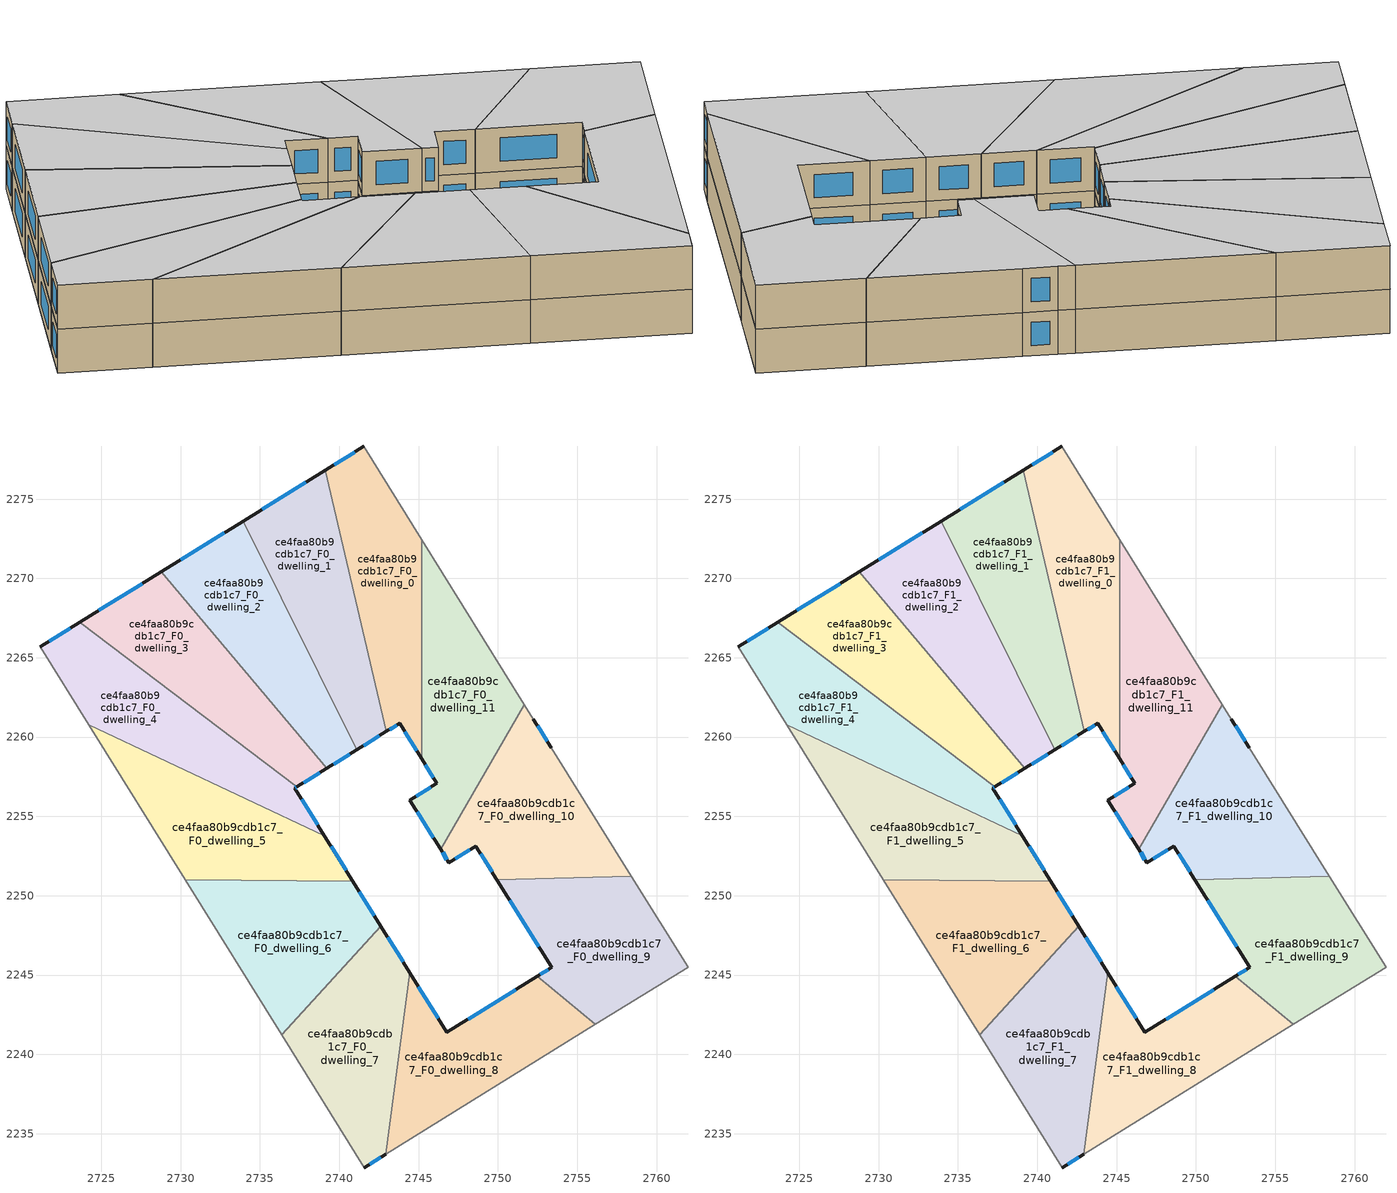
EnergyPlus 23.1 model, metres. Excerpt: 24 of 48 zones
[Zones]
ce4faa80b9cdb1c7_F0_dwelling_0
 floor ground (EU_floor_Construction): 2741.54,2278.32 2745.21,2272.43 2745.21,2258.63 2743.81,2260.87 2742.98,2260.35 2739.11,2276.81 z0
 wall outside (EU_wall_Construction): 2742.98,2260.35 2743.81,2260.87 2745.21,2258.63 / 2741.54,2278.32 2739.11,2276.81 z0:3
 wall adiabatic (EU_wall_Construction): 2745.21,2272.43 2741.54,2278.32 z0:3
 wall to ce4faa80b9cdb1c7_F0_dwelling_11 (EU_wall_Construction): 2745.21,2258.63 2745.21,2272.43 z0:3
 wall to ce4faa80b9cdb1c7_F0_dwelling_1 (EU_wall_Construction): 2739.11,2276.81 2742.98,2260.35 z0:3
 window (EU_Window_Construction): 2744.14,2260.34 2744.88,2259.15 / 2743.17,2260.48 2743.62,2260.75 / 2740.97,2277.96 2739.68,2277.17 z0.7:2.3
ce4faa80b9cdb1c7_F0_dwelling_1
 floor ground (EU_floor_Construction): 2739.11,2276.81 2742.98,2260.35 2741.1,2259.19 2733.95,2273.62 z0
 wall outside (EU_wall_Construction): 2741.1,2259.19 2742.98,2260.35 / 2739.11,2276.81 2733.95,2273.62 z0:3
 wall to ce4faa80b9cdb1c7_F0_dwelling_2 (EU_wall_Construction): 2733.95,2273.62 2741.1,2259.19 z0:3
 window (EU_Window_Construction): 2741.54,2259.46 2742.54,2260.08 / 2737.9,2276.06 2735.16,2274.37 z0.7:2.3
ce4faa80b9cdb1c7_F0_dwelling_10
 floor ground (EU_floor_Construction): 2753.37,2259.32 2758.42,2251.22 2749.94,2251.01 2748.62,2253.13 2746.91,2252.09 2746.39,2252.93 2751.68,2262.04 2752.24,2261.13 z0
 wall outside (EU_wall_Construction): 2746.39,2252.93 2746.91,2252.09 2748.62,2253.13 2749.94,2251.01 / 2753.37,2259.32 2752.24,2261.13 z0:3
 wall adiabatic (EU_wall_Construction): 2752.24,2261.13 2751.68,2262.04 / 2758.42,2251.22 2753.37,2259.32 z0:3
 wall to ce4faa80b9cdb1c7_F0_dwelling_9 (EU_wall_Construction): 2749.94,2251.01 2758.42,2251.22 z0:3
 wall to ce4faa80b9cdb1c7_F0_dwelling_11 (EU_wall_Construction): 2751.68,2262.04 2746.39,2252.93 z0:3
 window (EU_Window_Construction): 2748.93,2252.64 2749.63,2251.51 / 2747.31,2252.33 2748.22,2252.89 / 2746.51,2252.73 2746.79,2252.28 / 2753.11,2259.75 2752.51,2260.71 z0.7:2.3
ce4faa80b9cdb1c7_F0_dwelling_11
 floor ground (EU_floor_Construction): 2745.21,2272.43 2751.68,2262.04 2746.39,2252.93 2744.46,2256.03 2746.16,2257.09 2745.21,2258.63 z0
 wall outside (EU_wall_Construction): 2745.21,2258.63 2746.16,2257.09 2744.46,2256.03 2746.39,2252.93 z0:3
 wall adiabatic (EU_wall_Construction): 2751.68,2262.04 2745.21,2272.43 z0:3
 window (EU_Window_Construction): 2745.43,2258.26 2745.94,2257.45 / 2744.91,2255.3 2745.93,2253.65 / 2745.76,2256.84 2744.86,2256.28 z0.7:2.3
ce4faa80b9cdb1c7_F0_dwelling_2
 floor ground (EU_floor_Construction): 2733.95,2273.62 2741.1,2259.19 2739.21,2258.02 2728.8,2270.43 z0
 wall outside (EU_wall_Construction): 2739.21,2258.02 2741.1,2259.19 / 2733.95,2273.62 2728.8,2270.43 z0:3
 wall to ce4faa80b9cdb1c7_F0_dwelling_3 (EU_wall_Construction): 2728.8,2270.43 2739.21,2258.02 z0:3
 window (EU_Window_Construction): 2739.66,2258.3 2740.65,2258.91 / 2732.74,2272.87 2730.01,2271.18 z0.7:2.3
ce4faa80b9cdb1c7_F0_dwelling_3
 floor ground (EU_floor_Construction): 2728.8,2270.43 2739.21,2258.02 2737.33,2256.86 2723.64,2267.24 z0
 wall outside (EU_wall_Construction): 2737.33,2256.86 2739.21,2258.02 / 2728.8,2270.43 2723.64,2267.24 z0:3
 wall to ce4faa80b9cdb1c7_F0_dwelling_4 (EU_wall_Construction): 2723.64,2267.24 2737.33,2256.86 z0:3
 window (EU_Window_Construction): 2737.77,2257.13 2738.77,2257.75 / 2727.59,2269.68 2724.85,2267.99 z0.7:2.3
ce4faa80b9cdb1c7_F0_dwelling_4
 floor ground (EU_floor_Construction): 2737.33,2256.86 2737.2,2256.78 2739.07,2253.78 2724.2,2260.78 2721.14,2265.69 2723.64,2267.24 z0
 wall outside (EU_wall_Construction): 2739.07,2253.78 2737.2,2256.78 2737.33,2256.86 / 2723.64,2267.24 2721.14,2265.69 z0:3
 wall adiabatic (EU_wall_Construction): 2721.14,2265.69 2724.2,2260.78 z0:3
 wall to ce4faa80b9cdb1c7_F0_dwelling_5 (EU_wall_Construction): 2724.2,2260.78 2739.07,2253.78 z0:3
 window (EU_Window_Construction): 2737.23,2256.79 2737.3,2256.84 / 2738.63,2254.48 2737.64,2256.07 / 2723.06,2266.87 2721.73,2266.05 z0.7:2.3
ce4faa80b9cdb1c7_F0_dwelling_5
 floor ground (EU_floor_Construction): 2739.07,2253.78 2740.85,2250.92 2730.29,2251.01 2724.2,2260.78 z0
 wall outside (EU_wall_Construction): 2740.85,2250.92 2739.07,2253.78 z0:3
 wall adiabatic (EU_wall_Construction): 2724.2,2260.78 2730.29,2251.01 z0:3
 wall to ce4faa80b9cdb1c7_F0_dwelling_6 (EU_wall_Construction): 2730.29,2251.01 2740.85,2250.92 z0:3
 window (EU_Window_Construction): 2740.43,2251.59 2739.49,2253.11 z0.7:2.3
ce4faa80b9cdb1c7_F0_dwelling_6
 floor ground (EU_floor_Construction): 2740.85,2250.92 2742.63,2248.07 2736.38,2241.23 2730.29,2251.01 z0
 wall outside (EU_wall_Construction): 2742.63,2248.07 2740.85,2250.92 z0:3
 wall adiabatic (EU_wall_Construction): 2730.29,2251.01 2736.38,2241.23 z0:3
 wall to ce4faa80b9cdb1c7_F0_dwelling_7 (EU_wall_Construction): 2736.38,2241.23 2742.63,2248.07 z0:3
 window (EU_Window_Construction): 2742.21,2248.74 2741.27,2250.25 z0.7:2.3
ce4faa80b9cdb1c7_F0_dwelling_7
 floor ground (EU_floor_Construction): 2742.63,2248.07 2744.45,2245.14 2742.94,2233.7 2741.59,2232.87 2736.38,2241.23 z0
 wall outside (EU_wall_Construction): 2744.45,2245.14 2742.63,2248.07 / 2741.59,2232.87 2742.94,2233.7 z0:3
 wall adiabatic (EU_wall_Construction): 2736.38,2241.23 2741.59,2232.87 z0:3
 wall to ce4faa80b9cdb1c7_F0_dwelling_8 (EU_wall_Construction): 2742.94,2233.7 2744.45,2245.14 z0:3
 window (EU_Window_Construction): 2744.02,2245.83 2743.06,2247.38 / 2741.91,2233.06 2742.62,2233.51 z0.7:2.3
ce4faa80b9cdb1c7_F0_dwelling_8
 floor ground (EU_floor_Construction): 2756.15,2241.88 2742.94,2233.7 2744.45,2245.14 2746.78,2241.39 2752.47,2244.91 z0
 wall outside (EU_wall_Construction): 2752.47,2244.91 2746.78,2241.39 2744.45,2245.14 z0:3
 wall adiabatic (EU_wall_Construction): 2742.94,2233.7 2756.15,2241.88 z0:3
 wall to ce4faa80b9cdb1c7_F0_dwelling_9 (EU_wall_Construction): 2756.15,2241.88 2752.47,2244.91 z0:3
 window (EU_Window_Construction): 2746.24,2242.27 2745,2244.26 / 2751.13,2244.08 2748.12,2242.22 z0.7:2.3
ce4faa80b9cdb1c7_F0_dwelling_9
 floor ground (EU_floor_Construction): 2758.42,2251.22 2761.98,2245.5 2756.15,2241.88 2752.47,2244.91 2753.39,2245.48 2749.94,2251.01 z0
 wall outside (EU_wall_Construction): 2749.94,2251.01 2753.39,2245.48 2752.47,2244.91 z0:3
 wall adiabatic (EU_wall_Construction): 2756.15,2241.88 2761.98,2245.5 2758.42,2251.22 z0:3
 window (EU_Window_Construction): 2753.17,2245.34 2752.69,2245.04 / 2750.75,2249.71 2752.58,2246.78 z0.7:2.3
ce4faa80b9cdb1c7_F1_dwelling_0
 floor to ce4faa80b9cdb1c7_F0_dwelling_0 (EU_floor_Construction): 2741.54,2278.32 2745.21,2272.43 2745.21,2258.63 2743.81,2260.87 2742.98,2260.35 2739.11,2276.81 z3
 wall outside (EU_wall_Construction): 2742.98,2260.35 2743.81,2260.87 2745.21,2258.63 / 2741.54,2278.32 2739.11,2276.81 z3:6
 wall adiabatic (EU_wall_Construction): 2745.21,2272.43 2741.54,2278.32 z3:6
 wall to ce4faa80b9cdb1c7_F1_dwelling_11 (EU_wall_Construction): 2745.21,2258.63 2745.21,2272.43 z3:6
 wall to ce4faa80b9cdb1c7_F1_dwelling_1 (EU_wall_Construction): 2739.11,2276.81 2742.98,2260.35 z3:6
 window (EU_Window_Construction): 2744.14,2260.34 2744.88,2259.15 / 2743.17,2260.48 2743.62,2260.75 / 2740.97,2277.96 2739.68,2277.17 z3.7:5.3
 ceiling to ce4faa80b9cdb1c7_F2_dwelling_0 (EU_floor_Construction): 2745.21,2258.63 2745.21,2272.43 2741.54,2278.32 2739.11,2276.81 2742.98,2260.35 2743.81,2260.87 z6
ce4faa80b9cdb1c7_F1_dwelling_1
 floor to ce4faa80b9cdb1c7_F0_dwelling_1 (EU_floor_Construction): 2739.11,2276.81 2742.98,2260.35 2741.1,2259.19 2733.95,2273.62 z3
 wall outside (EU_wall_Construction): 2741.1,2259.19 2742.98,2260.35 / 2739.11,2276.81 2733.95,2273.62 z3:6
 wall to ce4faa80b9cdb1c7_F1_dwelling_2 (EU_wall_Construction): 2733.95,2273.62 2741.1,2259.19 z3:6
 window (EU_Window_Construction): 2741.54,2259.46 2742.54,2260.08 / 2737.9,2276.06 2735.16,2274.37 z3.7:5.3
 ceiling to ce4faa80b9cdb1c7_F2_dwelling_1 (EU_floor_Construction): 2742.98,2260.35 2739.11,2276.81 2733.95,2273.62 2741.1,2259.19 z6
ce4faa80b9cdb1c7_F1_dwelling_10
 floor to ce4faa80b9cdb1c7_F0_dwelling_10 (EU_floor_Construction): 2753.37,2259.32 2758.42,2251.22 2749.94,2251.01 2748.62,2253.13 2746.91,2252.09 2746.39,2252.93 2751.68,2262.04 2752.24,2261.13 z3
 wall outside (EU_wall_Construction): 2746.39,2252.93 2746.91,2252.09 2748.62,2253.13 2749.94,2251.01 / 2753.37,2259.32 2752.24,2261.13 z3:6
 wall adiabatic (EU_wall_Construction): 2752.24,2261.13 2751.68,2262.04 / 2758.42,2251.22 2753.37,2259.32 z3:6
 wall to ce4faa80b9cdb1c7_F1_dwelling_9 (EU_wall_Construction): 2749.94,2251.01 2758.42,2251.22 z3:6
 wall to ce4faa80b9cdb1c7_F1_dwelling_11 (EU_wall_Construction): 2751.68,2262.04 2746.39,2252.93 z3:6
 window (EU_Window_Construction): 2748.93,2252.64 2749.63,2251.51 / 2747.31,2252.33 2748.22,2252.89 / 2746.51,2252.73 2746.79,2252.28 / 2753.11,2259.75 2752.51,2260.71 z3.7:5.3
 ceiling to ce4faa80b9cdb1c7_F2_dwelling_10 (EU_floor_Construction): 2758.42,2251.22 2753.37,2259.32 2752.24,2261.13 2751.68,2262.04 2746.39,2252.93 2746.91,2252.09 2748.62,2253.13 2749.94,2251.01 z6
ce4faa80b9cdb1c7_F1_dwelling_11
 floor to ce4faa80b9cdb1c7_F0_dwelling_11 (EU_floor_Construction): 2745.21,2272.43 2751.68,2262.04 2746.39,2252.93 2744.45,2256.03 2746.16,2257.09 2745.21,2258.63 z3
 wall outside (EU_wall_Construction): 2745.21,2258.63 2746.16,2257.09 2744.46,2256.03 2746.39,2252.93 z3:6
 wall adiabatic (EU_wall_Construction): 2751.68,2262.04 2745.21,2272.43 z3:6
 window (EU_Window_Construction): 2745.43,2258.26 2745.94,2257.45 / 2744.91,2255.3 2745.93,2253.65 / 2745.76,2256.84 2744.86,2256.28 z3.7:5.3
 ceiling to ce4faa80b9cdb1c7_F2_dwelling_11 (EU_floor_Construction): 2746.39,2252.93 2751.68,2262.04 2745.21,2272.43 2745.21,2258.63 2746.16,2257.09 2744.45,2256.03 z6
ce4faa80b9cdb1c7_F1_dwelling_2
 floor to ce4faa80b9cdb1c7_F0_dwelling_2 (EU_floor_Construction): 2733.95,2273.62 2741.1,2259.19 2739.21,2258.02 2728.8,2270.43 z3
 wall outside (EU_wall_Construction): 2739.21,2258.02 2741.1,2259.19 / 2733.95,2273.62 2728.8,2270.43 z3:6
 wall to ce4faa80b9cdb1c7_F1_dwelling_3 (EU_wall_Construction): 2728.8,2270.43 2739.21,2258.02 z3:6
 window (EU_Window_Construction): 2739.66,2258.3 2740.65,2258.91 / 2732.74,2272.87 2730.01,2271.18 z3.7:5.3
 ceiling to ce4faa80b9cdb1c7_F2_dwelling_2 (EU_floor_Construction): 2741.1,2259.19 2733.95,2273.62 2728.8,2270.43 2739.21,2258.02 z6
ce4faa80b9cdb1c7_F1_dwelling_3
 floor to ce4faa80b9cdb1c7_F0_dwelling_3 (EU_floor_Construction): 2728.8,2270.43 2739.21,2258.02 2737.33,2256.86 2723.64,2267.24 z3
 wall outside (EU_wall_Construction): 2737.33,2256.86 2739.21,2258.02 / 2728.8,2270.43 2723.64,2267.24 z3:6
 wall to ce4faa80b9cdb1c7_F1_dwelling_4 (EU_wall_Construction): 2723.64,2267.24 2737.33,2256.86 z3:6
 window (EU_Window_Construction): 2737.77,2257.13 2738.77,2257.75 / 2727.59,2269.68 2724.85,2267.99 z3.7:5.3
 ceiling to ce4faa80b9cdb1c7_F2_dwelling_3 (EU_floor_Construction): 2739.21,2258.02 2728.8,2270.43 2723.64,2267.24 2737.33,2256.86 z6
ce4faa80b9cdb1c7_F1_dwelling_4
 floor to ce4faa80b9cdb1c7_F0_dwelling_4 (EU_floor_Construction): 2737.33,2256.86 2737.2,2256.78 2739.07,2253.78 2724.2,2260.78 2721.14,2265.69 2723.64,2267.24 z3
 wall outside (EU_wall_Construction): 2739.07,2253.78 2737.2,2256.78 2737.33,2256.86 / 2723.64,2267.24 2721.14,2265.69 z3:6
 wall adiabatic (EU_wall_Construction): 2721.14,2265.69 2724.2,2260.78 z3:6
 wall to ce4faa80b9cdb1c7_F1_dwelling_5 (EU_wall_Construction): 2724.2,2260.78 2739.07,2253.78 z3:6
 window (EU_Window_Construction): 2737.23,2256.79 2737.3,2256.84 / 2738.63,2254.48 2737.64,2256.07 / 2723.06,2266.87 2721.73,2266.05 z3.7:5.3
 ceiling to ce4faa80b9cdb1c7_F2_dwelling_4 (EU_floor_Construction): 2739.07,2253.78 2737.2,2256.78 2737.33,2256.86 2723.64,2267.24 2721.14,2265.69 2724.2,2260.78 z6
ce4faa80b9cdb1c7_F1_dwelling_5
 floor to ce4faa80b9cdb1c7_F0_dwelling_5 (EU_floor_Construction): 2739.07,2253.78 2740.85,2250.92 2730.29,2251.01 2724.2,2260.78 z3
 wall outside (EU_wall_Construction): 2740.85,2250.92 2739.07,2253.78 z3:6
 wall adiabatic (EU_wall_Construction): 2724.2,2260.78 2730.29,2251.01 z3:6
 wall to ce4faa80b9cdb1c7_F1_dwelling_6 (EU_wall_Construction): 2730.29,2251.01 2740.85,2250.92 z3:6
 window (EU_Window_Construction): 2740.43,2251.59 2739.49,2253.11 z3.7:5.3
 ceiling to ce4faa80b9cdb1c7_F2_dwelling_5 (EU_floor_Construction): 2740.85,2250.92 2739.07,2253.78 2724.2,2260.78 2730.29,2251.01 z6
ce4faa80b9cdb1c7_F1_dwelling_6
 floor to ce4faa80b9cdb1c7_F0_dwelling_6 (EU_floor_Construction): 2740.85,2250.92 2742.63,2248.07 2736.38,2241.23 2730.29,2251.01 z3
 wall outside (EU_wall_Construction): 2742.63,2248.07 2740.85,2250.92 z3:6
 wall adiabatic (EU_wall_Construction): 2730.29,2251.01 2736.38,2241.23 z3:6
 wall to ce4faa80b9cdb1c7_F1_dwelling_7 (EU_wall_Construction): 2736.38,2241.23 2742.63,2248.07 z3:6
 window (EU_Window_Construction): 2742.21,2248.74 2741.27,2250.25 z3.7:5.3
 ceiling to ce4faa80b9cdb1c7_F2_dwelling_6 (EU_floor_Construction): 2736.38,2241.23 2742.63,2248.07 2740.85,2250.92 2730.29,2251.01 z6
ce4faa80b9cdb1c7_F1_dwelling_7
 floor to ce4faa80b9cdb1c7_F0_dwelling_7 (EU_floor_Construction): 2742.63,2248.07 2744.45,2245.14 2742.94,2233.7 2741.59,2232.87 2736.38,2241.23 z3
 wall outside (EU_wall_Construction): 2744.45,2245.14 2742.63,2248.07 / 2741.59,2232.87 2742.94,2233.7 z3:6
 wall adiabatic (EU_wall_Construction): 2736.38,2241.23 2741.59,2232.87 z3:6
 wall to ce4faa80b9cdb1c7_F1_dwelling_8 (EU_wall_Construction): 2742.94,2233.7 2744.45,2245.14 z3:6
 window (EU_Window_Construction): 2744.02,2245.83 2743.06,2247.38 / 2741.91,2233.06 2742.62,2233.51 z3.7:5.3
 ceiling to ce4faa80b9cdb1c7_F2_dwelling_7 (EU_floor_Construction): 2742.94,2233.7 2744.45,2245.14 2742.63,2248.07 2736.38,2241.23 2741.59,2232.87 z6
ce4faa80b9cdb1c7_F1_dwelling_8
 floor to ce4faa80b9cdb1c7_F0_dwelling_8 (EU_floor_Construction): 2756.15,2241.88 2742.94,2233.7 2744.45,2245.14 2746.78,2241.39 2752.47,2244.91 z3
 wall outside (EU_wall_Construction): 2752.47,2244.91 2746.78,2241.39 2744.45,2245.14 z3:6
 wall adiabatic (EU_wall_Construction): 2742.94,2233.7 2756.15,2241.88 z3:6
 wall to ce4faa80b9cdb1c7_F1_dwelling_9 (EU_wall_Construction): 2756.15,2241.88 2752.47,2244.91 z3:6
 window (EU_Window_Construction): 2746.24,2242.27 2745,2244.26 / 2751.13,2244.08 2748.12,2242.22 z3.7:5.3
 ceiling to ce4faa80b9cdb1c7_F2_dwelling_8 (EU_floor_Construction): 2756.15,2241.88 2752.47,2244.91 2746.78,2241.39 2744.45,2245.14 2742.94,2233.7 z6
ce4faa80b9cdb1c7_F1_dwelling_9
 floor to ce4faa80b9cdb1c7_F0_dwelling_9 (EU_floor_Construction): 2758.42,2251.22 2761.98,2245.5 2756.15,2241.88 2752.47,2244.91 2753.39,2245.48 2749.94,2251.01 z3
 wall outside (EU_wall_Construction): 2749.94,2251.01 2753.39,2245.48 2752.47,2244.91 z3:6
 wall adiabatic (EU_wall_Construction): 2756.15,2241.88 2761.98,2245.5 2758.42,2251.22 z3:6
 window (EU_Window_Construction): 2753.17,2245.34 2752.69,2245.04 / 2750.75,2249.71 2752.58,2246.78 z3.7:5.3
 ceiling to ce4faa80b9cdb1c7_F2_dwelling_9 (EU_floor_Construction): 2761.98,2245.5 2758.42,2251.22 2749.94,2251.01 2753.39,2245.48 2752.47,2244.91 2756.15,2241.88 z6
[Building]
EU S2 Campaign: North Axis=0; Terrain=City; Solar Distribution=FullExterior
[Site:Location]
Budapest.Ferenc.Liszt.Intl.AP: Latitude=47.437; Longitude=19.256; Time Zone=1; Elevation=185
[SizingPeriod:WeatherFileDays]
AnnualSizingPeriod: Begin Month=1; Begin Day of Month=1; End Month=12; End Day of Month=31; Day of Week for Start Day=Monday; Use Weather File Daylight Saving Period=No; Use Weather File Rain and Snow Indicators=No
[MATERIAL]
EU_InternalMass_Material: Roughness=MediumRough; Thickness=0.1; Conductivity=1; Density=1800; Specific Heat=900; Thermal Absorptance=0.9; Solar Absorptance=0.7; Visible Absorptance=0.7
[MATERIAL:NOMASS] Roughness=MediumRough; Thermal Absorptance=0.9; Solar Absorptance=0.7; Visible Absorptance=0.7
Name | Thermal Resistance
EU_wall_NoMass | 0.832559
EU_floor_NoMass | 0.872794
[WINDOWMATERIAL:SIMPLEGLAZINGSYSTEM]
EU_Window_SimpleGlazing: UFactor=2.79869; Solar Heat Gain Coefficient=0.75; Visible Transmittance=0.75
[CONSTRUCTION]
EU_wall_Construction: EU_wall_NoMass
EU_floor_Construction: EU_floor_NoMass
EU_Window_Construction: EU_Window_SimpleGlazing
EU_InternalMass_Construction: EU_InternalMass_Material
[ZONE] Type=1; Multiplier=1; Ceiling Height=autocalculate; Floor Area=autocalculate; Part of Total Floor Area=Yes
Name | Volume
ce4faa80b9cdb1c7_F0_dwelling_0; ce4faa80b9cdb1c7_F1_dwelling_0 | 197.153
ce4faa80b9cdb1c7_F0_dwelling_1 | 199.038
ce4faa80b9cdb1c7_F1_dwelling_1 | 199.039
ce4faa80b9cdb1c7_F0_dwelling_10; ce4faa80b9cdb1c7_F1_dwelling_10; ce4faa80b9cdb1c7_F0_dwelling_9 | 199.031
ce4faa80b9cdb1c7_F0_dwelling_11; ce4faa80b9cdb1c7_F1_dwelling_11 | 200.92
ce4faa80b9cdb1c7_F0_dwelling_2; ce4faa80b9cdb1c7_F1_dwelling_2 | 199.041
ce4faa80b9cdb1c7_F0_dwelling_3; ce4faa80b9cdb1c7_F1_dwelling_3 | 199.002
ce4faa80b9cdb1c7_F0_dwelling_4 | 199.043
ce4faa80b9cdb1c7_F1_dwelling_4 | 199.042
ce4faa80b9cdb1c7_F0_dwelling_5; ce4faa80b9cdb1c7_F1_dwelling_5 | 199.07
ce4faa80b9cdb1c7_F0_dwelling_6 | 199.011
ce4faa80b9cdb1c7_F1_dwelling_6 | 199.012
ce4faa80b9cdb1c7_F0_dwelling_7 | 199.023
ce4faa80b9cdb1c7_F1_dwelling_7 | 199.022
ce4faa80b9cdb1c7_F0_dwelling_8; ce4faa80b9cdb1c7_F1_dwelling_8 | 199.048
ce4faa80b9cdb1c7_F1_dwelling_9 | 199.03
[INTERNALMASS] Construction=EU_InternalMass_Construction
Name | Zone or ZoneList | Surface Area
ce4faa80b9cdb1c7_F0_dwelling_0_EU_InternalMass | ce4faa80b9cdb1c7_F0_dwelling_0 | 65.7176
ce4faa80b9cdb1c7_F0_dwelling_1_EU_InternalMass | ce4faa80b9cdb1c7_F0_dwelling_1 | 66.3463
ce4faa80b9cdb1c7_F0_dwelling_2_EU_InternalMass | ce4faa80b9cdb1c7_F0_dwelling_2 | 66.347
ce4faa80b9cdb1c7_F0_dwelling_3_EU_InternalMass | ce4faa80b9cdb1c7_F0_dwelling_3 | 66.3341
ce4faa80b9cdb1c7_F0_dwelling_4_EU_InternalMass | ce4faa80b9cdb1c7_F0_dwelling_4 | 66.3475
ce4faa80b9cdb1c7_F0_dwelling_5_EU_InternalMass | ce4faa80b9cdb1c7_F0_dwelling_5 | 66.3568
ce4faa80b9cdb1c7_F0_dwelling_6_EU_InternalMass | ce4faa80b9cdb1c7_F0_dwelling_6 | 66.3371
ce4faa80b9cdb1c7_F0_dwelling_7_EU_InternalMass | ce4faa80b9cdb1c7_F0_dwelling_7 | 66.3409
ce4faa80b9cdb1c7_F0_dwelling_8_EU_InternalMass | ce4faa80b9cdb1c7_F0_dwelling_8 | 66.3494
ce4faa80b9cdb1c7_F0_dwelling_9_EU_InternalMass | ce4faa80b9cdb1c7_F0_dwelling_9 | 66.3436
ce4faa80b9cdb1c7_F0_dwelling_10_EU_InternalMass | ce4faa80b9cdb1c7_F0_dwelling_10 | 66.3436
ce4faa80b9cdb1c7_F0_dwelling_11_EU_InternalMass | ce4faa80b9cdb1c7_F0_dwelling_11 | 66.9736
ce4faa80b9cdb1c7_F1_dwelling_0_EU_InternalMass | ce4faa80b9cdb1c7_F1_dwelling_0 | 65.7176
ce4faa80b9cdb1c7_F1_dwelling_1_EU_InternalMass | ce4faa80b9cdb1c7_F1_dwelling_1 | 66.3463
ce4faa80b9cdb1c7_F1_dwelling_2_EU_InternalMass | ce4faa80b9cdb1c7_F1_dwelling_2 | 66.347
ce4faa80b9cdb1c7_F1_dwelling_3_EU_InternalMass | ce4faa80b9cdb1c7_F1_dwelling_3 | 66.3341
ce4faa80b9cdb1c7_F1_dwelling_4_EU_InternalMass | ce4faa80b9cdb1c7_F1_dwelling_4 | 66.3475
ce4faa80b9cdb1c7_F1_dwelling_5_EU_InternalMass | ce4faa80b9cdb1c7_F1_dwelling_5 | 66.3568
ce4faa80b9cdb1c7_F1_dwelling_6_EU_InternalMass | ce4faa80b9cdb1c7_F1_dwelling_6 | 66.3371
ce4faa80b9cdb1c7_F1_dwelling_7_EU_InternalMass | ce4faa80b9cdb1c7_F1_dwelling_7 | 66.3409
ce4faa80b9cdb1c7_F1_dwelling_8_EU_InternalMass | ce4faa80b9cdb1c7_F1_dwelling_8 | 66.3494
ce4faa80b9cdb1c7_F1_dwelling_9_EU_InternalMass | ce4faa80b9cdb1c7_F1_dwelling_9 | 66.3436
ce4faa80b9cdb1c7_F1_dwelling_10_EU_InternalMass | ce4faa80b9cdb1c7_F1_dwelling_10 | 66.3436
ce4faa80b9cdb1c7_F1_dwelling_11_EU_InternalMass | ce4faa80b9cdb1c7_F1_dwelling_11 | 66.9736
[OTHEREQUIPMENT] Fuel Type=Electricity; Design Level Calculation Method=Watts/Area; Power per Zone Floor Area=1; Fraction Latent=0; Fraction Radiant=0; Fraction Lost=0; Carbon Dioxide Generation Rate=0; EndUse Subcategory=EU_Step8_InternalGains
Name | Zone or ZoneList or Space or SpaceList | Schedule
EU_Step8_InternalGain_ce4faa80b9cdb1c7_F0_dwelling_0_f000 | ce4faa80b9cdb1c7_F0_dwelling_0 | EU_Step8_GainSchedule_ce4faa80b9cdb1c7_F0_dwelling_0_f000
EU_Step8_InternalGain_ce4faa80b9cdb1c7_F0_dwelling_1_f000 | ce4faa80b9cdb1c7_F0_dwelling_1 | EU_Step8_GainSchedule_ce4faa80b9cdb1c7_F0_dwelling_1_f000
EU_Step8_InternalGain_ce4faa80b9cdb1c7_F0_dwelling_2_f000 | ce4faa80b9cdb1c7_F0_dwelling_2 | EU_Step8_GainSchedule_ce4faa80b9cdb1c7_F0_dwelling_2_f000
EU_Step8_InternalGain_ce4faa80b9cdb1c7_F0_dwelling_3_f000 | ce4faa80b9cdb1c7_F0_dwelling_3 | EU_Step8_GainSchedule_ce4faa80b9cdb1c7_F0_dwelling_3_f000
EU_Step8_InternalGain_ce4faa80b9cdb1c7_F0_dwelling_4_f000 | ce4faa80b9cdb1c7_F0_dwelling_4 | EU_Step8_GainSchedule_ce4faa80b9cdb1c7_F0_dwelling_4_f000
EU_Step8_InternalGain_ce4faa80b9cdb1c7_F0_dwelling_5_f000 | ce4faa80b9cdb1c7_F0_dwelling_5 | EU_Step8_GainSchedule_ce4faa80b9cdb1c7_F0_dwelling_5_f000
EU_Step8_InternalGain_ce4faa80b9cdb1c7_F0_dwelling_6_f000 | ce4faa80b9cdb1c7_F0_dwelling_6 | EU_Step8_GainSchedule_ce4faa80b9cdb1c7_F0_dwelling_6_f000
EU_Step8_InternalGain_ce4faa80b9cdb1c7_F0_dwelling_7_f000 | ce4faa80b9cdb1c7_F0_dwelling_7 | EU_Step8_GainSchedule_ce4faa80b9cdb1c7_F0_dwelling_7_f000
EU_Step8_InternalGain_ce4faa80b9cdb1c7_F0_dwelling_8_f000 | ce4faa80b9cdb1c7_F0_dwelling_8 | EU_Step8_GainSchedule_ce4faa80b9cdb1c7_F0_dwelling_8_f000
EU_Step8_InternalGain_ce4faa80b9cdb1c7_F0_dwelling_9_f000 | ce4faa80b9cdb1c7_F0_dwelling_9 | EU_Step8_GainSchedule_ce4faa80b9cdb1c7_F0_dwelling_9_f000
EU_Step8_InternalGain_ce4faa80b9cdb1c7_F0_dwelling_10_f000 | ce4faa80b9cdb1c7_F0_dwelling_10 | EU_Step8_GainSchedule_ce4faa80b9cdb1c7_F0_dwelling_10_f000
EU_Step8_InternalGain_ce4faa80b9cdb1c7_F0_dwelling_11_f000 | ce4faa80b9cdb1c7_F0_dwelling_11 | EU_Step8_GainSchedule_ce4faa80b9cdb1c7_F0_dwelling_11_f000
EU_Step8_InternalGain_ce4faa80b9cdb1c7_F1_dwelling_0_f000 | ce4faa80b9cdb1c7_F1_dwelling_0 | EU_Step8_GainSchedule_ce4faa80b9cdb1c7_F1_dwelling_0_f000
EU_Step8_InternalGain_ce4faa80b9cdb1c7_F1_dwelling_1_f000 | ce4faa80b9cdb1c7_F1_dwelling_1 | EU_Step8_GainSchedule_ce4faa80b9cdb1c7_F1_dwelling_1_f000
EU_Step8_InternalGain_ce4faa80b9cdb1c7_F1_dwelling_2_f000 | ce4faa80b9cdb1c7_F1_dwelling_2 | EU_Step8_GainSchedule_ce4faa80b9cdb1c7_F1_dwelling_2_f000
EU_Step8_InternalGain_ce4faa80b9cdb1c7_F1_dwelling_3_f000 | ce4faa80b9cdb1c7_F1_dwelling_3 | EU_Step8_GainSchedule_ce4faa80b9cdb1c7_F1_dwelling_3_f000
EU_Step8_InternalGain_ce4faa80b9cdb1c7_F1_dwelling_4_f000 | ce4faa80b9cdb1c7_F1_dwelling_4 | EU_Step8_GainSchedule_ce4faa80b9cdb1c7_F1_dwelling_4_f000
EU_Step8_InternalGain_ce4faa80b9cdb1c7_F1_dwelling_5_f000 | ce4faa80b9cdb1c7_F1_dwelling_5 | EU_Step8_GainSchedule_ce4faa80b9cdb1c7_F1_dwelling_5_f000
EU_Step8_InternalGain_ce4faa80b9cdb1c7_F1_dwelling_6_f000 | ce4faa80b9cdb1c7_F1_dwelling_6 | EU_Step8_GainSchedule_ce4faa80b9cdb1c7_F1_dwelling_6_f000
EU_Step8_InternalGain_ce4faa80b9cdb1c7_F1_dwelling_7_f000 | ce4faa80b9cdb1c7_F1_dwelling_7 | EU_Step8_GainSchedule_ce4faa80b9cdb1c7_F1_dwelling_7_f000
EU_Step8_InternalGain_ce4faa80b9cdb1c7_F1_dwelling_8_f000 | ce4faa80b9cdb1c7_F1_dwelling_8 | EU_Step8_GainSchedule_ce4faa80b9cdb1c7_F1_dwelling_8_f000
EU_Step8_InternalGain_ce4faa80b9cdb1c7_F1_dwelling_9_f000 | ce4faa80b9cdb1c7_F1_dwelling_9 | EU_Step8_GainSchedule_ce4faa80b9cdb1c7_F1_dwelling_9_f000
EU_Step8_InternalGain_ce4faa80b9cdb1c7_F1_dwelling_10_f000 | ce4faa80b9cdb1c7_F1_dwelling_10 | EU_Step8_GainSchedule_ce4faa80b9cdb1c7_F1_dwelling_10_f000
EU_Step8_InternalGain_ce4faa80b9cdb1c7_F1_dwelling_11_f000 | ce4faa80b9cdb1c7_F1_dwelling_11 | EU_Step8_GainSchedule_ce4faa80b9cdb1c7_F1_dwelling_11_f000
[ZONEVENTILATION:DESIGNFLOWRATE] Schedule=EU_AlwaysOn; Design Flow Rate Calculation Method=AirChanges/Hour; Air Changes per Hour=0.475469; Ventilation Type=Natural; Fan Pressure Rise=0; Fan Total Efficiency=1; Constant Term Coefficient=1; Temperature Term Coefficient=0; Velocity Term Coefficient=0; Velocity Squared Term Coefficient=0; Minimum Indoor Temperature=-100; Maximum Indoor Temperature=100; Delta Temperature=-100; Minimum Outdoor Temperature=-100; Maximum Outdoor Temperature=100; Maximum Wind Speed=40
Name | Zone or ZoneList or Space or SpaceList
EU_ConstantAir_ce4faa80b9cdb1c7_F0_dwelling_0 | ce4faa80b9cdb1c7_F0_dwelling_0
EU_ConstantAir_ce4faa80b9cdb1c7_F0_dwelling_1 | ce4faa80b9cdb1c7_F0_dwelling_1
EU_ConstantAir_ce4faa80b9cdb1c7_F0_dwelling_2 | ce4faa80b9cdb1c7_F0_dwelling_2
EU_ConstantAir_ce4faa80b9cdb1c7_F0_dwelling_3 | ce4faa80b9cdb1c7_F0_dwelling_3
EU_ConstantAir_ce4faa80b9cdb1c7_F0_dwelling_4 | ce4faa80b9cdb1c7_F0_dwelling_4
EU_ConstantAir_ce4faa80b9cdb1c7_F0_dwelling_5 | ce4faa80b9cdb1c7_F0_dwelling_5
EU_ConstantAir_ce4faa80b9cdb1c7_F0_dwelling_6 | ce4faa80b9cdb1c7_F0_dwelling_6
EU_ConstantAir_ce4faa80b9cdb1c7_F0_dwelling_7 | ce4faa80b9cdb1c7_F0_dwelling_7
EU_ConstantAir_ce4faa80b9cdb1c7_F0_dwelling_8 | ce4faa80b9cdb1c7_F0_dwelling_8
EU_ConstantAir_ce4faa80b9cdb1c7_F0_dwelling_9 | ce4faa80b9cdb1c7_F0_dwelling_9
EU_ConstantAir_ce4faa80b9cdb1c7_F0_dwelling_10 | ce4faa80b9cdb1c7_F0_dwelling_10
EU_ConstantAir_ce4faa80b9cdb1c7_F0_dwelling_11 | ce4faa80b9cdb1c7_F0_dwelling_11
EU_ConstantAir_ce4faa80b9cdb1c7_F1_dwelling_0 | ce4faa80b9cdb1c7_F1_dwelling_0
EU_ConstantAir_ce4faa80b9cdb1c7_F1_dwelling_1 | ce4faa80b9cdb1c7_F1_dwelling_1
EU_ConstantAir_ce4faa80b9cdb1c7_F1_dwelling_2 | ce4faa80b9cdb1c7_F1_dwelling_2
EU_ConstantAir_ce4faa80b9cdb1c7_F1_dwelling_3 | ce4faa80b9cdb1c7_F1_dwelling_3
EU_ConstantAir_ce4faa80b9cdb1c7_F1_dwelling_4 | ce4faa80b9cdb1c7_F1_dwelling_4
EU_ConstantAir_ce4faa80b9cdb1c7_F1_dwelling_5 | ce4faa80b9cdb1c7_F1_dwelling_5
EU_ConstantAir_ce4faa80b9cdb1c7_F1_dwelling_6 | ce4faa80b9cdb1c7_F1_dwelling_6
EU_ConstantAir_ce4faa80b9cdb1c7_F1_dwelling_7 | ce4faa80b9cdb1c7_F1_dwelling_7
EU_ConstantAir_ce4faa80b9cdb1c7_F1_dwelling_8 | ce4faa80b9cdb1c7_F1_dwelling_8
EU_ConstantAir_ce4faa80b9cdb1c7_F1_dwelling_9 | ce4faa80b9cdb1c7_F1_dwelling_9
EU_ConstantAir_ce4faa80b9cdb1c7_F1_dwelling_10 | ce4faa80b9cdb1c7_F1_dwelling_10
EU_ConstantAir_ce4faa80b9cdb1c7_F1_dwelling_11 | ce4faa80b9cdb1c7_F1_dwelling_11
[HVACTEMPLATE:THERMOSTAT] Constant Heating Setpoint=20; Constant Cooling Setpoint=50
EU_HeatOnly_ce4faa80b9cdb1c7_F0_dwelling_0; EU_HeatOnly_ce4faa80b9cdb1c7_F0_dwelling_1; EU_HeatOnly_ce4faa80b9cdb1c7_F0_dwelling_2; EU_HeatOnly_ce4faa80b9cdb1c7_F0_dwelling_3; EU_HeatOnly_ce4faa80b9cdb1c7_F0_dwelling_4; EU_HeatOnly_ce4faa80b9cdb1c7_F0_dwelling_5; EU_HeatOnly_ce4faa80b9cdb1c7_F0_dwelling_6; EU_HeatOnly_ce4faa80b9cdb1c7_F0_dwelling_7; EU_HeatOnly_ce4faa80b9cdb1c7_F0_dwelling_8; EU_HeatOnly_ce4faa80b9cdb1c7_F0_dwelling_9; EU_HeatOnly_ce4faa80b9cdb1c7_F0_dwelling_10; EU_HeatOnly_ce4faa80b9cdb1c7_F0_dwelling_11; EU_HeatOnly_ce4faa80b9cdb1c7_F1_dwelling_0; EU_HeatOnly_ce4faa80b9cdb1c7_F1_dwelling_1; EU_HeatOnly_ce4faa80b9cdb1c7_F1_dwelling_2; EU_HeatOnly_ce4faa80b9cdb1c7_F1_dwelling_3; EU_HeatOnly_ce4faa80b9cdb1c7_F1_dwelling_4; EU_HeatOnly_ce4faa80b9cdb1c7_F1_dwelling_5; EU_HeatOnly_ce4faa80b9cdb1c7_F1_dwelling_6; EU_HeatOnly_ce4faa80b9cdb1c7_F1_dwelling_7; EU_HeatOnly_ce4faa80b9cdb1c7_F1_dwelling_8; EU_HeatOnly_ce4faa80b9cdb1c7_F1_dwelling_9; EU_HeatOnly_ce4faa80b9cdb1c7_F1_dwelling_10; EU_HeatOnly_ce4faa80b9cdb1c7_F1_dwelling_11; EU_HeatOnly_ce4faa80b9cdb1c7_F2_dwelling_0; EU_HeatOnly_ce4faa80b9cdb1c7_F2_dwelling_1; EU_HeatOnly_ce4faa80b9cdb1c7_F2_dwelling_2; EU_HeatOnly_ce4faa80b9cdb1c7_F2_dwelling_3; EU_HeatOnly_ce4faa80b9cdb1c7_F2_dwelling_4; EU_HeatOnly_ce4faa80b9cdb1c7_F2_dwelling_5; EU_HeatOnly_ce4faa80b9cdb1c7_F2_dwelling_6; EU_HeatOnly_ce4faa80b9cdb1c7_F2_dwelling_7; EU_HeatOnly_ce4faa80b9cdb1c7_F2_dwelling_8; EU_HeatOnly_ce4faa80b9cdb1c7_F2_dwelling_9; EU_HeatOnly_ce4faa80b9cdb1c7_F2_dwelling_10; EU_HeatOnly_ce4faa80b9cdb1c7_F2_dwelling_11; EU_HeatOnly_ce4faa80b9cdb1c7_F3_dwelling_0; EU_HeatOnly_ce4faa80b9cdb1c7_F3_dwelling_1; EU_HeatOnly_ce4faa80b9cdb1c7_F3_dwelling_2; EU_HeatOnly_ce4faa80b9cdb1c7_F3_dwelling_3; EU_HeatOnly_ce4faa80b9cdb1c7_F3_dwelling_4; EU_HeatOnly_ce4faa80b9cdb1c7_F3_dwelling_5; EU_HeatOnly_ce4faa80b9cdb1c7_F3_dwelling_6; EU_HeatOnly_ce4faa80b9cdb1c7_F3_dwelling_7; EU_HeatOnly_ce4faa80b9cdb1c7_F3_dwelling_8; EU_HeatOnly_ce4faa80b9cdb1c7_F3_dwelling_9; EU_HeatOnly_ce4faa80b9cdb1c7_F3_dwelling_10; EU_HeatOnly_ce4faa80b9cdb1c7_F3_dwelling_11
[HVACTEMPLATE:ZONE:IDEALLOADSAIRSYSTEM] System Availability Schedule=EU_AlwaysOn; Maximum Heating Supply Air Temperature=50; Minimum Cooling Supply Air Temperature=13; Maximum Heating Supply Air Humidity Ratio=0.0156; Minimum Cooling Supply Air Humidity Ratio=0.0077; Heating Limit=NoLimit; Cooling Limit=NoLimit; Heating Availability Schedule=EU_AlwaysOn; Cooling Availability Schedule=EU_CoolingOff; Dehumidification Control Type=ConstantSensibleHeatRatio; Cooling Sensible Heat Ratio=0.7; Dehumidification Setpoint=60; Humidification Control Type=None; Humidification Setpoint=30; Outdoor Air Method=None; Outdoor Air Flow Rate per Person=0.00944; Outdoor Air Flow Rate per Zone Floor Area=0; Outdoor Air Flow Rate per Zone=0; Demand Controlled Ventilation Type=None; Outdoor Air Economizer Type=NoEconomizer; Heat Recovery Type=None; Sensible Heat Recovery Effectiveness=0.7; Latent Heat Recovery Effectiveness=0.65
Name | Template Thermostat
ce4faa80b9cdb1c7_F0_dwelling_0 | EU_HeatOnly_ce4faa80b9cdb1c7_F0_dwelling_0
ce4faa80b9cdb1c7_F0_dwelling_1 | EU_HeatOnly_ce4faa80b9cdb1c7_F0_dwelling_1
ce4faa80b9cdb1c7_F0_dwelling_2 | EU_HeatOnly_ce4faa80b9cdb1c7_F0_dwelling_2
ce4faa80b9cdb1c7_F0_dwelling_3 | EU_HeatOnly_ce4faa80b9cdb1c7_F0_dwelling_3
ce4faa80b9cdb1c7_F0_dwelling_4 | EU_HeatOnly_ce4faa80b9cdb1c7_F0_dwelling_4
ce4faa80b9cdb1c7_F0_dwelling_5 | EU_HeatOnly_ce4faa80b9cdb1c7_F0_dwelling_5
ce4faa80b9cdb1c7_F0_dwelling_6 | EU_HeatOnly_ce4faa80b9cdb1c7_F0_dwelling_6
ce4faa80b9cdb1c7_F0_dwelling_7 | EU_HeatOnly_ce4faa80b9cdb1c7_F0_dwelling_7
ce4faa80b9cdb1c7_F0_dwelling_8 | EU_HeatOnly_ce4faa80b9cdb1c7_F0_dwelling_8
ce4faa80b9cdb1c7_F0_dwelling_9 | EU_HeatOnly_ce4faa80b9cdb1c7_F0_dwelling_9
ce4faa80b9cdb1c7_F0_dwelling_10 | EU_HeatOnly_ce4faa80b9cdb1c7_F0_dwelling_10
ce4faa80b9cdb1c7_F0_dwelling_11 | EU_HeatOnly_ce4faa80b9cdb1c7_F0_dwelling_11
ce4faa80b9cdb1c7_F1_dwelling_0 | EU_HeatOnly_ce4faa80b9cdb1c7_F1_dwelling_0
ce4faa80b9cdb1c7_F1_dwelling_1 | EU_HeatOnly_ce4faa80b9cdb1c7_F1_dwelling_1
ce4faa80b9cdb1c7_F1_dwelling_2 | EU_HeatOnly_ce4faa80b9cdb1c7_F1_dwelling_2
ce4faa80b9cdb1c7_F1_dwelling_3 | EU_HeatOnly_ce4faa80b9cdb1c7_F1_dwelling_3
ce4faa80b9cdb1c7_F1_dwelling_4 | EU_HeatOnly_ce4faa80b9cdb1c7_F1_dwelling_4
ce4faa80b9cdb1c7_F1_dwelling_5 | EU_HeatOnly_ce4faa80b9cdb1c7_F1_dwelling_5
ce4faa80b9cdb1c7_F1_dwelling_6 | EU_HeatOnly_ce4faa80b9cdb1c7_F1_dwelling_6
ce4faa80b9cdb1c7_F1_dwelling_7 | EU_HeatOnly_ce4faa80b9cdb1c7_F1_dwelling_7
ce4faa80b9cdb1c7_F1_dwelling_8 | EU_HeatOnly_ce4faa80b9cdb1c7_F1_dwelling_8
ce4faa80b9cdb1c7_F1_dwelling_9 | EU_HeatOnly_ce4faa80b9cdb1c7_F1_dwelling_9
ce4faa80b9cdb1c7_F1_dwelling_10 | EU_HeatOnly_ce4faa80b9cdb1c7_F1_dwelling_10
ce4faa80b9cdb1c7_F1_dwelling_11 | EU_HeatOnly_ce4faa80b9cdb1c7_F1_dwelling_11
[SIZING:ZONE] Zone Cooling Design Supply Air Temperature Input Method=SupplyAirTemperature; Zone Cooling Design Supply Air Temperature=13; Zone Heating Design Supply Air Temperature Input Method=SupplyAirTemperature; Zone Heating Design Supply Air Temperature=50; Zone Cooling Design Supply Air Humidity Ratio=0.008; Zone Heating Design Supply Air Humidity Ratio=0.008; Cooling Design Air Flow Method=DesignDay; Cooling Design Air Flow Rate=0; Cooling Minimum Air Flow per Zone Floor Area=0.000762; Cooling Minimum Air Flow=0; Cooling Minimum Air Flow Fraction=0.2; Heating Design Air Flow Method=DesignDay; Heating Design Air Flow Rate=0; Heating Maximum Air Flow per Zone Floor Area=0.002032; Heating Maximum Air Flow=0.141576; Heating Maximum Air Flow Fraction=0.3; Account for Dedicated Outdoor Air System=No; Dedicated Outdoor Air System Control Strategy=NeutralSupplyAir; Dedicated Outdoor Air Low Setpoint Temperature for Design=autosize; Dedicated Outdoor Air High Setpoint Temperature for Design=autosize; Zone Load Sizing Method=Sensible Load Only No Latent Load; Zone Latent Cooling Design Supply Air Humidity Ratio Input Method=HumidityRatioDifference; Zone Cooling Design Supply Air Humidity Ratio Difference=0.005; Zone Latent Heating Design Supply Air Humidity Ratio Input Method=HumidityRatioDifference; Zone Humidification Design Supply Air Humidity Ratio Difference=0.005
ce4faa80b9cdb1c7_F0_dwelling_0; ce4faa80b9cdb1c7_F0_dwelling_1; ce4faa80b9cdb1c7_F0_dwelling_2; ce4faa80b9cdb1c7_F0_dwelling_3; ce4faa80b9cdb1c7_F0_dwelling_4; ce4faa80b9cdb1c7_F0_dwelling_5; ce4faa80b9cdb1c7_F0_dwelling_6; ce4faa80b9cdb1c7_F0_dwelling_7; ce4faa80b9cdb1c7_F0_dwelling_8; ce4faa80b9cdb1c7_F0_dwelling_9; ce4faa80b9cdb1c7_F0_dwelling_10; ce4faa80b9cdb1c7_F0_dwelling_11; ce4faa80b9cdb1c7_F1_dwelling_0; ce4faa80b9cdb1c7_F1_dwelling_1; ce4faa80b9cdb1c7_F1_dwelling_2; ce4faa80b9cdb1c7_F1_dwelling_3; ce4faa80b9cdb1c7_F1_dwelling_4; ce4faa80b9cdb1c7_F1_dwelling_5; ce4faa80b9cdb1c7_F1_dwelling_6; ce4faa80b9cdb1c7_F1_dwelling_7; ce4faa80b9cdb1c7_F1_dwelling_8; ce4faa80b9cdb1c7_F1_dwelling_9; ce4faa80b9cdb1c7_F1_dwelling_10; ce4faa80b9cdb1c7_F1_dwelling_11
[SCHEDULE:CONSTANT]
Name | Hourly Value
EU_AlwaysOn | 1
EU_CoolingOff | 0
[SCHEDULE:FILE] Column Number=1; Rows to Skip at Top=0; Number of Hours of Data=8760; Column Separator=Comma; Interpolate to Timestep=No; Minutes per Item=60; Adjust Schedule for Daylight Savings=Yes
Name | File
EU_Step8_GainSchedule_ce4faa80b9cdb1c7_F0_dwelling_0_f000 | ../../schedules/ce4faa80b9cdb1c7/ce4faa80b9cdb1c7_F0_dwelling_0_f000_gain.csv
EU_Step8_GainSchedule_ce4faa80b9cdb1c7_F0_dwelling_1_f000 | ../../schedules/ce4faa80b9cdb1c7/ce4faa80b9cdb1c7_F0_dwelling_1_f000_gain.csv
EU_Step8_GainSchedule_ce4faa80b9cdb1c7_F0_dwelling_2_f000 | ../../schedules/ce4faa80b9cdb1c7/ce4faa80b9cdb1c7_F0_dwelling_2_f000_gain.csv
EU_Step8_GainSchedule_ce4faa80b9cdb1c7_F0_dwelling_3_f000 | ../../schedules/ce4faa80b9cdb1c7/ce4faa80b9cdb1c7_F0_dwelling_3_f000_gain.csv
EU_Step8_GainSchedule_ce4faa80b9cdb1c7_F0_dwelling_4_f000 | ../../schedules/ce4faa80b9cdb1c7/ce4faa80b9cdb1c7_F0_dwelling_4_f000_gain.csv
EU_Step8_GainSchedule_ce4faa80b9cdb1c7_F0_dwelling_5_f000 | ../../schedules/ce4faa80b9cdb1c7/ce4faa80b9cdb1c7_F0_dwelling_5_f000_gain.csv
EU_Step8_GainSchedule_ce4faa80b9cdb1c7_F0_dwelling_6_f000 | ../../schedules/ce4faa80b9cdb1c7/ce4faa80b9cdb1c7_F0_dwelling_6_f000_gain.csv
EU_Step8_GainSchedule_ce4faa80b9cdb1c7_F0_dwelling_7_f000 | ../../schedules/ce4faa80b9cdb1c7/ce4faa80b9cdb1c7_F0_dwelling_7_f000_gain.csv
EU_Step8_GainSchedule_ce4faa80b9cdb1c7_F0_dwelling_8_f000 | ../../schedules/ce4faa80b9cdb1c7/ce4faa80b9cdb1c7_F0_dwelling_8_f000_gain.csv
EU_Step8_GainSchedule_ce4faa80b9cdb1c7_F0_dwelling_9_f000 | ../../schedules/ce4faa80b9cdb1c7/ce4faa80b9cdb1c7_F0_dwelling_9_f000_gain.csv
EU_Step8_GainSchedule_ce4faa80b9cdb1c7_F0_dwelling_10_f000 | ../../schedules/ce4faa80b9cdb1c7/ce4faa80b9cdb1c7_F0_dwelling_10_f000_gain.csv
EU_Step8_GainSchedule_ce4faa80b9cdb1c7_F0_dwelling_11_f000 | ../../schedules/ce4faa80b9cdb1c7/ce4faa80b9cdb1c7_F0_dwelling_11_f000_gain.csv
EU_Step8_GainSchedule_ce4faa80b9cdb1c7_F1_dwelling_0_f000 | ../../schedules/ce4faa80b9cdb1c7/ce4faa80b9cdb1c7_F1_dwelling_0_f000_gain.csv
EU_Step8_GainSchedule_ce4faa80b9cdb1c7_F1_dwelling_1_f000 | ../../schedules/ce4faa80b9cdb1c7/ce4faa80b9cdb1c7_F1_dwelling_1_f000_gain.csv
EU_Step8_GainSchedule_ce4faa80b9cdb1c7_F1_dwelling_2_f000 | ../../schedules/ce4faa80b9cdb1c7/ce4faa80b9cdb1c7_F1_dwelling_2_f000_gain.csv
EU_Step8_GainSchedule_ce4faa80b9cdb1c7_F1_dwelling_3_f000 | ../../schedules/ce4faa80b9cdb1c7/ce4faa80b9cdb1c7_F1_dwelling_3_f000_gain.csv
EU_Step8_GainSchedule_ce4faa80b9cdb1c7_F1_dwelling_4_f000 | ../../schedules/ce4faa80b9cdb1c7/ce4faa80b9cdb1c7_F1_dwelling_4_f000_gain.csv
EU_Step8_GainSchedule_ce4faa80b9cdb1c7_F1_dwelling_5_f000 | ../../schedules/ce4faa80b9cdb1c7/ce4faa80b9cdb1c7_F1_dwelling_5_f000_gain.csv
EU_Step8_GainSchedule_ce4faa80b9cdb1c7_F1_dwelling_6_f000 | ../../schedules/ce4faa80b9cdb1c7/ce4faa80b9cdb1c7_F1_dwelling_6_f000_gain.csv
EU_Step8_GainSchedule_ce4faa80b9cdb1c7_F1_dwelling_7_f000 | ../../schedules/ce4faa80b9cdb1c7/ce4faa80b9cdb1c7_F1_dwelling_7_f000_gain.csv
EU_Step8_GainSchedule_ce4faa80b9cdb1c7_F1_dwelling_8_f000 | ../../schedules/ce4faa80b9cdb1c7/ce4faa80b9cdb1c7_F1_dwelling_8_f000_gain.csv
EU_Step8_GainSchedule_ce4faa80b9cdb1c7_F1_dwelling_9_f000 | ../../schedules/ce4faa80b9cdb1c7/ce4faa80b9cdb1c7_F1_dwelling_9_f000_gain.csv
EU_Step8_GainSchedule_ce4faa80b9cdb1c7_F1_dwelling_10_f000 | ../../schedules/ce4faa80b9cdb1c7/ce4faa80b9cdb1c7_F1_dwelling_10_f000_gain.csv
EU_Step8_GainSchedule_ce4faa80b9cdb1c7_F1_dwelling_11_f000 | ../../schedules/ce4faa80b9cdb1c7/ce4faa80b9cdb1c7_F1_dwelling_11_f000_gain.csv
